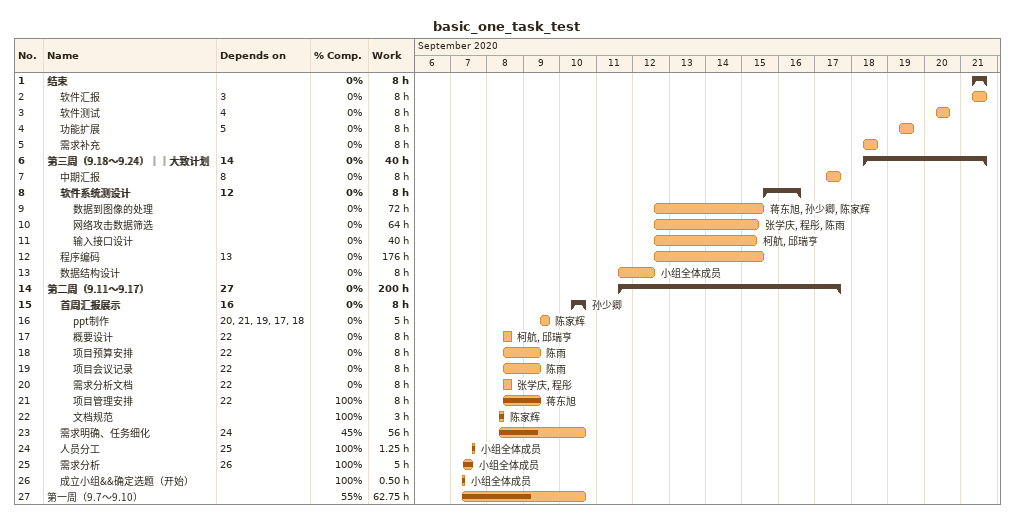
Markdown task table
basic_one_task_test

| ID | Level | Task | Start | Finish | Predecessors | Resources | % complete | Work (h) |
|---|---|---|---|---|---|---|---|---|
| 1 | 1 | **结束** | 2020-09-21 | 2020-09-21 |  |  | 0 | 8 |
| 2 | 2 | 软件汇报 | 2020-09-21 | 2020-09-21 | 3 |  | 0 | 8 |
| 3 | 2 | 软件测试 | 2020-09-20 | 2020-09-20 | 4 |  | 0 | 8 |
| 4 | 2 | 功能扩展 | 2020-09-19 | 2020-09-19 | 5 |  | 0 | 8 |
| 5 | 2 | 需求补充 | 2020-09-18 | 2020-09-18 |  |  | 0 | 8 |
| 6 | 1 | **第三周（9.18～9.24）｜｜大致计划** | 2020-09-18 | 2020-09-21 | 14 |  | 0 | 40 |
| 7 | 2 | 中期汇报 | 2020-09-17 | 2020-09-17 | 8 |  | 0 | 8 |
| 8 | 2 | **软件系统测设计** | 2020-09-15 | 2020-09-16 | 12 |  | 0 | 8 |
| 9 | 3 | 数据到图像的处理 | 2020-09-12 | 2020-09-15 |  | 蒋东旭, 孙少卿, 陈家辉 | 0 | 72 |
| 10 | 3 | 网络攻击数据筛选 | 2020-09-12 | 2020-09-15 |  | 张学庆, 程彤, 陈雨 | 0 | 64 |
| 11 | 3 | 输入接口设计 | 2020-09-12 | 2020-09-15 |  | 柯航, 邱瑞亨 | 0 | 40 |
| 12 | 2 | 程序编码 | 2020-09-12 | 2020-09-15 | 13 |  | 0 | 176 |
| 13 | 2 | 数据结构设计 | 2020-09-11 | 2020-09-12 |  | 小组全体成员 | 0 | 8 |
| 14 | 1 | **第二周（9.11～9.17）** | 2020-09-11 | 2020-09-17 | 27 |  | 0 | 200 |
| 15 | 2 | **首周汇报展示** | 2020-09-10 | 2020-09-10 | 16 | 孙少卿 | 0 | 8 |
| 16 | 3 | ppt制作 | 2020-09-09 | 2020-09-09 | 20, 21, 19, 17, 18 | 陈家辉 | 0 | 5 |
| 17 | 3 | 概要设计 | 2020-09-08 | 2020-09-08 | 22 | 柯航, 邱瑞亨 | 0 | 8 |
| 18 | 3 | 项目预算安排 | 2020-09-08 | 2020-09-09 | 22 | 陈雨 | 0 | 8 |
| 19 | 3 | 项目会议记录 | 2020-09-08 | 2020-09-09 | 22 | 陈雨 | 0 | 8 |
| 20 | 3 | 需求分析文档 | 2020-09-08 | 2020-09-08 | 22 | 张学庆, 程彤 | 0 | 8 |
| 21 | 3 | 项目管理安排 | 2020-09-08 | 2020-09-09 | 22 | 蒋东旭 | 100 | 8 |
| 22 | 3 | 文档规范 | 2020-09-08 | 2020-09-08 |  | 陈家辉 | 100 | 3 |
| 23 | 2 | 需求明确、任务细化 | 2020-09-08 | 2020-09-10 | 24 |  | 45 | 56 |
| 24 | 2 | 人员分工 | 2020-09-07 | 2020-09-07 | 25 | 小组全体成员 | 100 | 1.25 |
| 25 | 2 | 需求分析 | 2020-09-07 | 2020-09-07 | 26 | 小组全体成员 | 100 | 5 |
| 26 | 2 | 成立小组&&确定选题（开始） | 2020-09-07 | 2020-09-07 |  | 小组全体成员 | 100 | 0.50 |
| 27 | 1 | 第一周（9.7～9.10） | 2020-09-07 | 2020-09-10 |  |  | 55 | 62.75 |
